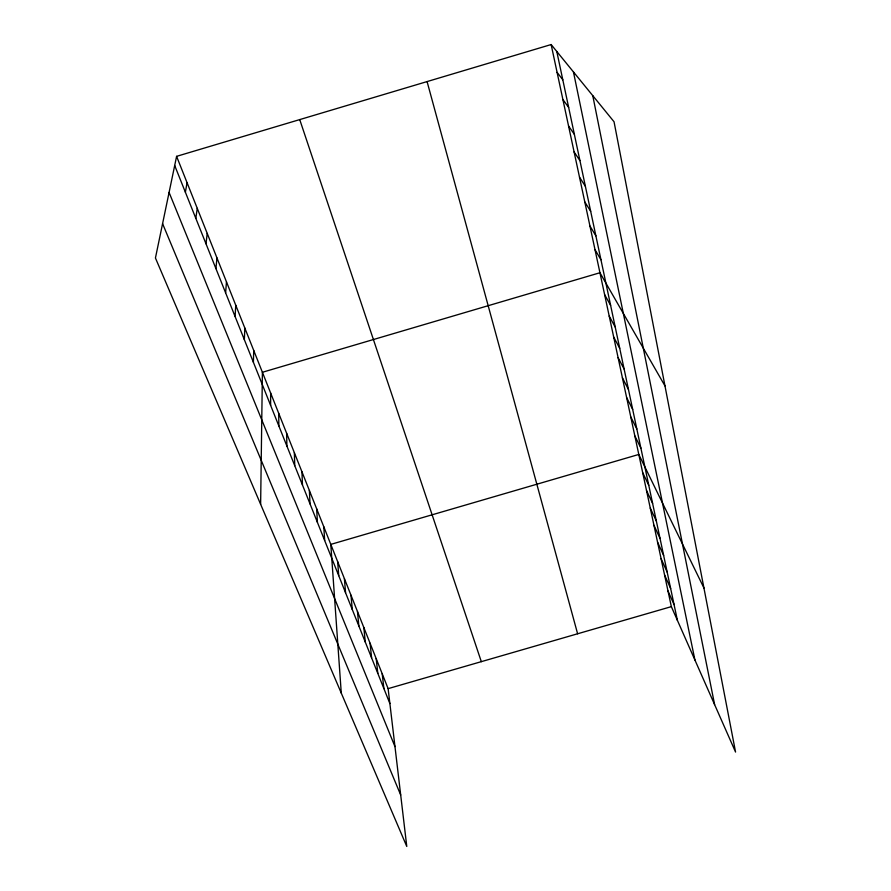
<?xml version="1.0" encoding="UTF-8"?>
<svg xmlns="http://www.w3.org/2000/svg" width="891" height="891" viewBox="0 0 891 891"><rect width="100%" height="100%" fill="white"/><g stroke="black" fill="none" stroke-linecap="round" stroke-linejoin="round"><path stroke-width="1.34" d="M270.63 405.383L270.641 393.02M260.629 504.295L262.399 372.271L599.944 272.746L664.964 385.881M253.4 362.292L253.723 350.419M244.346 339.671L244.847 328.088M235.09 316.528L235.759 305.234M225.623 292.838L226.47 281.857M215.923 268.581L216.959 257.922M205.988 243.744L207.224 233.431M195.808 218.295L197.267 208.349M185.384 192.222L187.054 182.666M176.596 156.348L155.435 258L406.775 846.45L388.12 688.643L176.596 156.348L551.139 44.55L614.044 121.766L735.565 752.06L671.346 606.637L551.139 44.55M388.12 688.643L671.346 606.637M557.098 72.383L562.8 79.789M562.9 99.536L568.647 107.388M568.569 126.043L574.361 134.318M574.105 151.938L579.93 160.614M579.518 177.22L585.376 186.275M584.797 201.923L590.688 211.334M589.965 226.069L595.879 235.825M595.01 249.669L600.946 259.738M604.633 294.654L610.613 305.323M609.21 316.105L615.213 327.042M613.71 337.11L619.724 348.292M618.109 357.681L624.134 369.097M622.408 377.829L628.456 389.478M626.629 397.564L632.688 409.437M630.772 416.91L636.831 428.983M634.826 435.877L640.896 448.14M703.946 588.027L638.802 454.455L330.795 544.39L341.275 693.087M642.701 472.687L648.771 485.305M646.521 490.562L652.602 503.348M650.274 508.093L656.344 521.035M653.949 525.289L660.031 538.387M657.558 542.173L663.639 555.405M661.1 558.735L667.181 572.111M664.575 574.996L670.656 588.494M667.994 590.967L674.064 604.577M162.585 223.652L400.694 794.995M169.078 192.434L394.969 746.602M174.692 165.503L389.879 703.556M299.732 119.594L481.318 661.657M427.079 81.582L577.613 633.779M556.797 51.489L677.405 620.37M573.448 71.937L694.924 660.019M592.771 95.649L714.615 704.614M382.217 673.785L383.898 688.598M376.202 658.638L377.806 673.362M370.077 643.224L371.603 657.848M363.829 627.52L365.277 642.032M357.469 611.516L358.839 625.916M350.998 595.21L352.268 609.489M344.394 578.593L345.563 592.749M337.656 561.653L338.736 575.675M323.801 526.77L324.669 540.492M316.661 508.806L317.419 522.36M309.377 490.484L310.023 503.861M301.949 471.785L302.472 484.982M294.364 452.695L294.754 465.703M286.624 433.215L286.891 446.023M278.716 413.335L278.85 425.92"/></g></svg>
